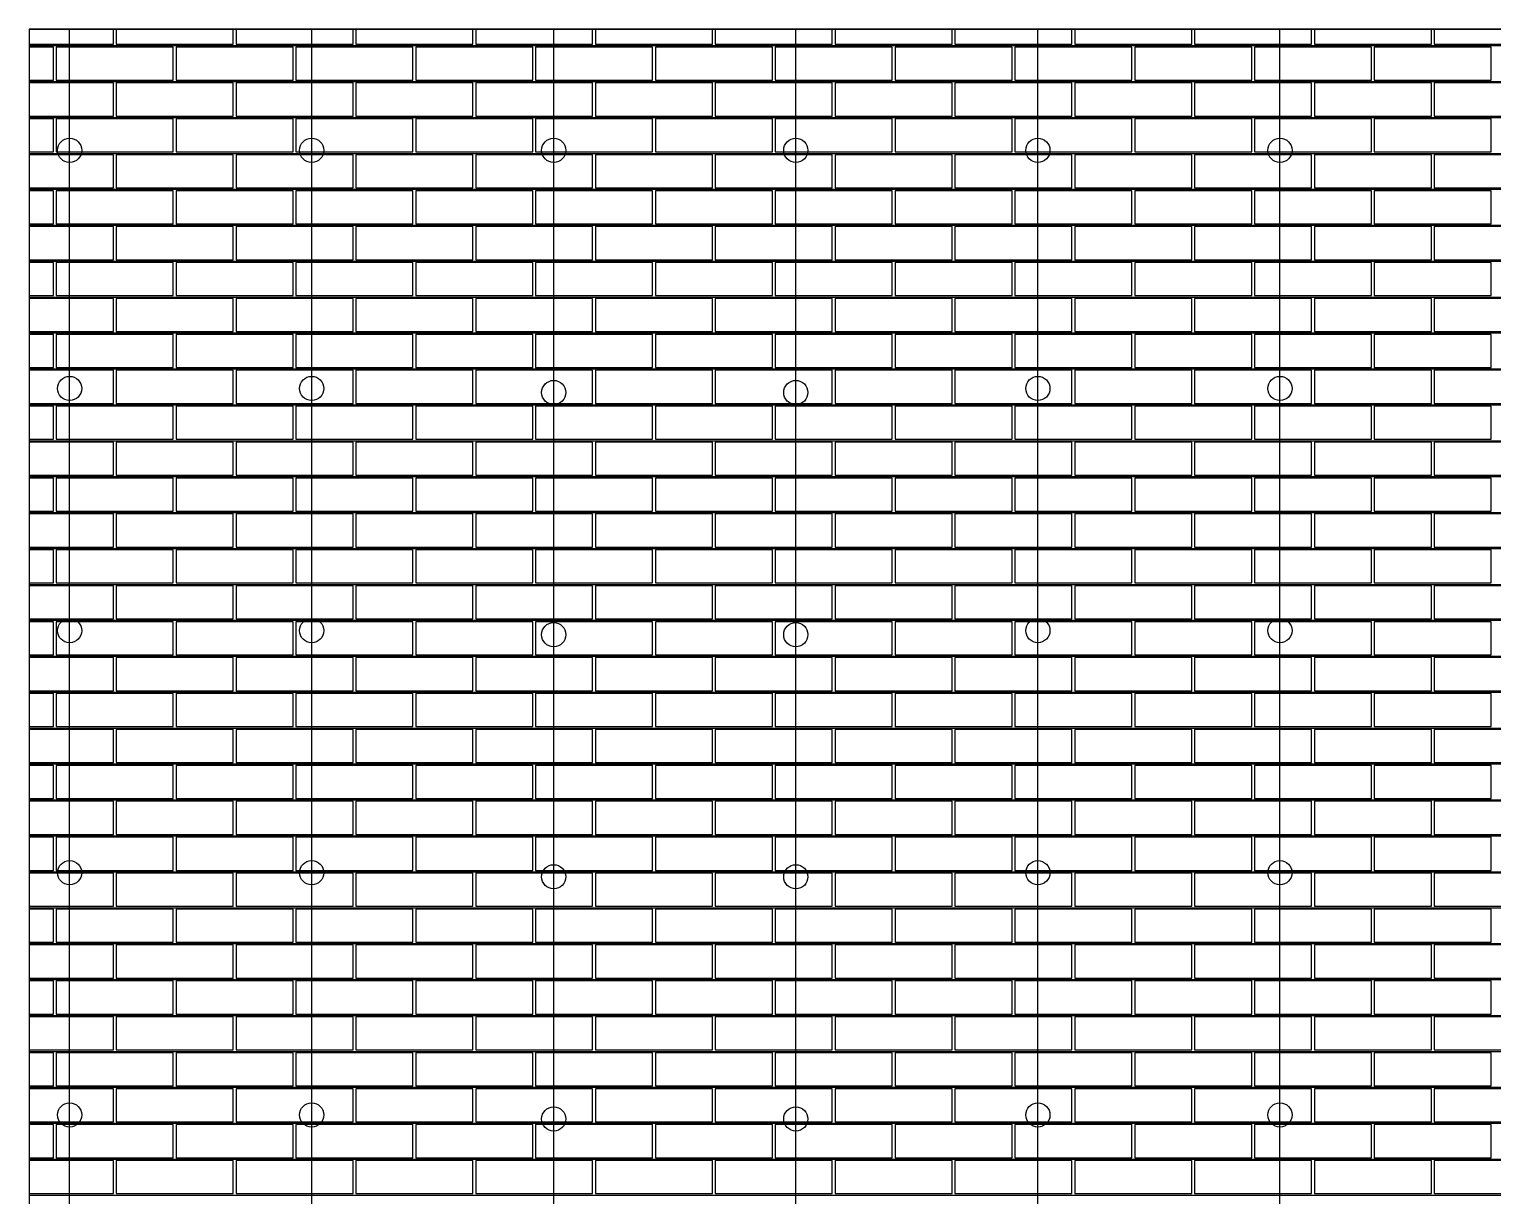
# Model space of a CAD drawing. Header units: millimetres. Extents: x 0 to 6000, y 0 to 6000.
# Drawn here: x 0 to 3628, y 3110 to 6000 of the extents above; entities that cross this region are included whole.
import ezdxf

# ---------------------------------------------------------------- set-up
doc = ezdxf.new("R2010")
doc.units = ezdxf.units.MM
for name, color, linetype in [('SOURCE_OUTER', 7, 'Continuous'), ('TUTORIAL_BRACKETS', 1, 'Continuous'), ('TUTORIAL_CUT', 32, 'Continuous'), ('TUTORIAL_RAILS', 5, 'Continuous'), ('TUTORIAL_SHINA', 3, 'Continuous'), ('TUTORIAL_TILES', 30, 'Continuous')]:
    doc.layers.add(name, color=color, linetype=linetype)

msp = doc.modelspace()

# ---------------------------------------------------------------- linework, layer by layer
at = {"layer": 'SOURCE_OUTER'}
msp.add_lwpolyline([(0, 0), (6000, 0), (6000, 6000), (0, 6000)], close=True, dxfattribs=at)
at = {"layer": 'TUTORIAL_BRACKETS'}
for centre in [(100, 5700), (700, 5700), (1300, 5700), (1900, 5700), (2500, 5700), (3100, 5700), (100, 5110), (700, 5110), (1300, 5100), (1900, 5100), (2500, 5110), (3100, 5110), (100, 4510), (700, 4510), (2500, 4510), (3100, 4510), (1300, 4500), (1900, 4500), (100, 3910), (700, 3910), (1300, 3900), (1900, 3900), (2500, 3910), (3100, 3910), (100, 3310), (700, 3310), (2500, 3310), (3100, 3310), (1300, 3300), (1900, 3300)]:
    msp.add_circle(centre, 30, dxfattribs=at)
at = {"layer": 'TUTORIAL_CUT'}
for points in [[(0, 5963), (208.5, 5963), (208.5, 6000), (0, 6000)], [(215.5, 5963), (505.5, 5963), (505.5, 6000), (215.5, 6000)], [(512.5, 5963), (802.5, 5963), (802.5, 6000), (512.5, 6000)], [(809.5, 5963), (1099.5, 5963), (1099.5, 6000), (809.5, 6000)], [(1106.5, 5963), (1396.5, 5963), (1396.5, 6000), (1106.5, 6000)], [(1403.5, 5963), (1693.5, 5963), (1693.5, 6000), (1403.5, 6000)], [(1700.5, 5963), (1990.5, 5963), (1990.5, 6000), (1700.5, 6000)], [(1997.5, 5963), (2287.5, 5963), (2287.5, 6000), (1997.5, 6000)], [(2294.5, 5963), (2584.5, 5963), (2584.5, 6000), (2294.5, 6000)], [(2591.5, 5963), (2881.5, 5963), (2881.5, 6000), (2591.5, 6000)], [(2888.5, 5963), (3178.5, 5963), (3178.5, 6000), (2888.5, 6000)], [(3185.5, 5963), (3475.5, 5963), (3475.5, 6000), (3185.5, 6000)], [(3482.5, 5963), (3772.5, 5963), (3772.5, 6000), (3482.5, 6000)], [(0, 5874), (60, 5874), (60, 5956), (0, 5956)], [(0, 5785), (208.5, 5785), (208.5, 5867), (0, 5867)], [(0, 5696), (60, 5696), (60, 5778), (0, 5778)], [(0, 5607), (208.5, 5607), (208.5, 5689), (0, 5689)], [(0, 5518), (60, 5518), (60, 5600), (0, 5600)], [(0, 5429), (208.5, 5429), (208.5, 5511), (0, 5511)], [(0, 5340), (60, 5340), (60, 5422), (0, 5422)], [(0, 5251), (208.5, 5251), (208.5, 5333), (0, 5333)], [(0, 5162), (60, 5162), (60, 5244), (0, 5244)], [(0, 5073), (208.5, 5073), (208.5, 5155), (0, 5155)], [(0, 4984), (60, 4984), (60, 5066), (0, 5066)], [(0, 4895), (208.5, 4895), (208.5, 4977), (0, 4977)], [(0, 4806), (60, 4806), (60, 4888), (0, 4888)], [(0, 4717), (208.5, 4717), (208.5, 4799), (0, 4799)], [(0, 4628), (60, 4628), (60, 4710), (0, 4710)], [(0, 4539), (208.5, 4539), (208.5, 4621), (0, 4621)], [(0, 4450), (60, 4450), (60, 4532), (0, 4532)], [(0, 4361), (208.5, 4361), (208.5, 4443), (0, 4443)], [(0, 4272), (60, 4272), (60, 4354), (0, 4354)], [(0, 4183), (208.5, 4183), (208.5, 4265), (0, 4265)], [(0, 4094), (60, 4094), (60, 4176), (0, 4176)], [(0, 4005), (208.5, 4005), (208.5, 4087), (0, 4087)], [(0, 3916), (60, 3916), (60, 3998), (0, 3998)], [(0, 3827), (208.5, 3827), (208.5, 3909), (0, 3909)], [(0, 3738), (60, 3738), (60, 3820), (0, 3820)], [(0, 3649), (208.5, 3649), (208.5, 3731), (0, 3731)], [(0, 3560), (60, 3560), (60, 3642), (0, 3642)], [(0, 3471), (208.5, 3471), (208.5, 3553), (0, 3553)], [(0, 3382), (60, 3382), (60, 3464), (0, 3464)], [(0, 3293), (208.5, 3293), (208.5, 3375), (0, 3375)], [(0, 3204), (60, 3204), (60, 3286), (0, 3286)], [(0, 3115), (208.5, 3115), (208.5, 3197), (0, 3197)]]:
    msp.add_lwpolyline(points, close=True, dxfattribs=at)
at = {"layer": 'TUTORIAL_RAILS'}
for p, q in [((100, 3010), (100, 6000)), ((700, 3010), (700, 6000)), ((1300, 3000), (1300, 6000)), ((1900, 3000), (1900, 6000)), ((2500, 3010), (2500, 6000)), ((3100, 3010), (3100, 6000))]:
    msp.add_line(p, q, dxfattribs=at)
at = {"layer": 'TUTORIAL_SHINA'}
for p, q in [((0, 6000), (2500, 6000)), ((2500, 6000), (4900, 6000)), ((0, 5959.5), (2500, 5959.5)), ((2500, 5959.5), (4900, 5959.5)), ((0, 5870.5), (2500, 5870.5)), ((2500, 5870.5), (4900, 5870.5)), ((0, 5781.5), (2500, 5781.5)), ((2500, 5781.5), (4900, 5781.5)), ((0, 5692.5), (2500, 5692.5)), ((2500, 5692.5), (4900, 5692.5)), ((0, 5603.5), (2500, 5603.5)), ((2500, 5603.5), (4900, 5603.5)), ((0, 5514.5), (2500, 5514.5)), ((2500, 5514.5), (4900, 5514.5)), ((0, 5425.5), (2500, 5425.5)), ((2500, 5425.5), (4900, 5425.5)), ((0, 5336.5), (2500, 5336.5)), ((2500, 5336.5), (4900, 5336.5)), ((0, 5247.5), (2500, 5247.5)), ((2500, 5247.5), (4900, 5247.5)), ((0, 5158.5), (2500, 5158.5)), ((2500, 5158.5), (4900, 5158.5)), ((0, 5069.5), (2500, 5069.5)), ((2500, 5069.5), (4900, 5069.5)), ((0, 4980.5), (2500, 4980.5)), ((2500, 4980.5), (4900, 4980.5)), ((0, 4891.5), (2500, 4891.5)), ((2500, 4891.5), (4900, 4891.5)), ((0, 4802.5), (2500, 4802.5)), ((2500, 4802.5), (4900, 4802.5)), ((0, 4713.5), (2500, 4713.5)), ((2500, 4713.5), (4900, 4713.5)), ((0, 4624.5), (2500, 4624.5)), ((2500, 4624.5), (4900, 4624.5)), ((0, 4535.5), (2500, 4535.5)), ((2500, 4535.5), (4900, 4535.5)), ((0, 4446.5), (2500, 4446.5)), ((2500, 4446.5), (4900, 4446.5)), ((0, 4357.5), (2500, 4357.5)), ((2500, 4357.5), (4900, 4357.5)), ((0, 4268.5), (2500, 4268.5)), ((2500, 4268.5), (4900, 4268.5)), ((0, 4179.5), (2500, 4179.5)), ((2500, 4179.5), (4900, 4179.5)), ((0, 4090.5), (2500, 4090.5)), ((2500, 4090.5), (4900, 4090.5)), ((0, 4001.5), (2500, 4001.5)), ((2500, 4001.5), (4900, 4001.5)), ((0, 3912.5), (2500, 3912.5)), ((2500, 3912.5), (4900, 3912.5)), ((0, 3823.5), (2500, 3823.5)), ((2500, 3823.5), (4900, 3823.5)), ((0, 3734.5), (2500, 3734.5)), ((2500, 3734.5), (4900, 3734.5)), ((0, 3645.5), (2500, 3645.5)), ((2500, 3645.5), (4900, 3645.5)), ((0, 3556.5), (2500, 3556.5)), ((2500, 3556.5), (4900, 3556.5)), ((0, 3467.5), (2500, 3467.5)), ((2500, 3467.5), (4900, 3467.5)), ((0, 3378.5), (2500, 3378.5)), ((2500, 3378.5), (4900, 3378.5)), ((0, 3289.5), (2500, 3289.5)), ((2500, 3289.5), (4900, 3289.5)), ((0, 3200.5), (2500, 3200.5)), ((2500, 3200.5), (4900, 3200.5)), ((0, 3111.5), (2500, 3111.5)), ((2500, 3111.5), (4900, 3111.5))]:
    msp.add_line(p, q, dxfattribs=at)
at = {"layer": 'TUTORIAL_TILES'}
for points in [[(67, 5874), (357, 5874), (357, 5956), (67, 5956)], [(364, 5874), (654, 5874), (654, 5956), (364, 5956)], [(661, 5874), (951, 5874), (951, 5956), (661, 5956)], [(958, 5874), (1248, 5874), (1248, 5956), (958, 5956)], [(1255, 5874), (1545, 5874), (1545, 5956), (1255, 5956)], [(1552, 5874), (1842, 5874), (1842, 5956), (1552, 5956)], [(1849, 5874), (2139, 5874), (2139, 5956), (1849, 5956)], [(2146, 5874), (2436, 5874), (2436, 5956), (2146, 5956)], [(2443, 5874), (2733, 5874), (2733, 5956), (2443, 5956)], [(2740, 5874), (3030, 5874), (3030, 5956), (2740, 5956)], [(3037, 5874), (3327, 5874), (3327, 5956), (3037, 5956)], [(3334, 5874), (3624, 5874), (3624, 5956), (3334, 5956)], [(215.5, 5785), (505.5, 5785), (505.5, 5867), (215.5, 5867)], [(512.5, 5785), (802.5, 5785), (802.5, 5867), (512.5, 5867)], [(809.5, 5785), (1099.5, 5785), (1099.5, 5867), (809.5, 5867)], [(1106.5, 5785), (1396.5, 5785), (1396.5, 5867), (1106.5, 5867)], [(1403.5, 5785), (1693.5, 5785), (1693.5, 5867), (1403.5, 5867)], [(1700.5, 5785), (1990.5, 5785), (1990.5, 5867), (1700.5, 5867)], [(1997.5, 5785), (2287.5, 5785), (2287.5, 5867), (1997.5, 5867)], [(2294.5, 5785), (2584.5, 5785), (2584.5, 5867), (2294.5, 5867)], [(2591.5, 5785), (2881.5, 5785), (2881.5, 5867), (2591.5, 5867)], [(2888.5, 5785), (3178.5, 5785), (3178.5, 5867), (2888.5, 5867)], [(3185.5, 5785), (3475.5, 5785), (3475.5, 5867), (3185.5, 5867)], [(3482.5, 5785), (3772.5, 5785), (3772.5, 5867), (3482.5, 5867)], [(67, 5696), (357, 5696), (357, 5778), (67, 5778)], [(364, 5696), (654, 5696), (654, 5778), (364, 5778)], [(661, 5696), (951, 5696), (951, 5778), (661, 5778)], [(958, 5696), (1248, 5696), (1248, 5778), (958, 5778)], [(1255, 5696), (1545, 5696), (1545, 5778), (1255, 5778)], [(1552, 5696), (1842, 5696), (1842, 5778), (1552, 5778)], [(1849, 5696), (2139, 5696), (2139, 5778), (1849, 5778)], [(2146, 5696), (2436, 5696), (2436, 5778), (2146, 5778)], [(2443, 5696), (2733, 5696), (2733, 5778), (2443, 5778)], [(2740, 5696), (3030, 5696), (3030, 5778), (2740, 5778)], [(3037, 5696), (3327, 5696), (3327, 5778), (3037, 5778)], [(3334, 5696), (3624, 5696), (3624, 5778), (3334, 5778)], [(215.5, 5607), (505.5, 5607), (505.5, 5689), (215.5, 5689)], [(512.5, 5607), (802.5, 5607), (802.5, 5689), (512.5, 5689)], [(809.5, 5607), (1099.5, 5607), (1099.5, 5689), (809.5, 5689)], [(1106.5, 5607), (1396.5, 5607), (1396.5, 5689), (1106.5, 5689)], [(1403.5, 5607), (1693.5, 5607), (1693.5, 5689), (1403.5, 5689)], [(1700.5, 5607), (1990.5, 5607), (1990.5, 5689), (1700.5, 5689)], [(1997.5, 5607), (2287.5, 5607), (2287.5, 5689), (1997.5, 5689)], [(2294.5, 5607), (2584.5, 5607), (2584.5, 5689), (2294.5, 5689)], [(2591.5, 5607), (2881.5, 5607), (2881.5, 5689), (2591.5, 5689)], [(2888.5, 5607), (3178.5, 5607), (3178.5, 5689), (2888.5, 5689)], [(3185.5, 5607), (3475.5, 5607), (3475.5, 5689), (3185.5, 5689)], [(3482.5, 5607), (3772.5, 5607), (3772.5, 5689), (3482.5, 5689)], [(67, 5518), (357, 5518), (357, 5600), (67, 5600)], [(364, 5518), (654, 5518), (654, 5600), (364, 5600)], [(661, 5518), (951, 5518), (951, 5600), (661, 5600)], [(958, 5518), (1248, 5518), (1248, 5600), (958, 5600)], [(1255, 5518), (1545, 5518), (1545, 5600), (1255, 5600)], [(1552, 5518), (1842, 5518), (1842, 5600), (1552, 5600)], [(1849, 5518), (2139, 5518), (2139, 5600), (1849, 5600)], [(2146, 5518), (2436, 5518), (2436, 5600), (2146, 5600)], [(2443, 5518), (2733, 5518), (2733, 5600), (2443, 5600)], [(2740, 5518), (3030, 5518), (3030, 5600), (2740, 5600)], [(3037, 5518), (3327, 5518), (3327, 5600), (3037, 5600)], [(3334, 5518), (3624, 5518), (3624, 5600), (3334, 5600)], [(215.5, 5429), (505.5, 5429), (505.5, 5511), (215.5, 5511)], [(512.5, 5429), (802.5, 5429), (802.5, 5511), (512.5, 5511)], [(809.5, 5429), (1099.5, 5429), (1099.5, 5511), (809.5, 5511)], [(1106.5, 5429), (1396.5, 5429), (1396.5, 5511), (1106.5, 5511)], [(1403.5, 5429), (1693.5, 5429), (1693.5, 5511), (1403.5, 5511)], [(1700.5, 5429), (1990.5, 5429), (1990.5, 5511), (1700.5, 5511)], [(1997.5, 5429), (2287.5, 5429), (2287.5, 5511), (1997.5, 5511)], [(2294.5, 5429), (2584.5, 5429), (2584.5, 5511), (2294.5, 5511)], [(2591.5, 5429), (2881.5, 5429), (2881.5, 5511), (2591.5, 5511)], [(2888.5, 5429), (3178.5, 5429), (3178.5, 5511), (2888.5, 5511)], [(3185.5, 5429), (3475.5, 5429), (3475.5, 5511), (3185.5, 5511)], [(3482.5, 5429), (3772.5, 5429), (3772.5, 5511), (3482.5, 5511)], [(67, 5340), (357, 5340), (357, 5422), (67, 5422)], [(364, 5340), (654, 5340), (654, 5422), (364, 5422)], [(661, 5340), (951, 5340), (951, 5422), (661, 5422)], [(958, 5340), (1248, 5340), (1248, 5422), (958, 5422)], [(1255, 5340), (1545, 5340), (1545, 5422), (1255, 5422)], [(1552, 5340), (1842, 5340), (1842, 5422), (1552, 5422)], [(1849, 5340), (2139, 5340), (2139, 5422), (1849, 5422)], [(2146, 5340), (2436, 5340), (2436, 5422), (2146, 5422)], [(2443, 5340), (2733, 5340), (2733, 5422), (2443, 5422)], [(2740, 5340), (3030, 5340), (3030, 5422), (2740, 5422)], [(3037, 5340), (3327, 5340), (3327, 5422), (3037, 5422)], [(3334, 5340), (3624, 5340), (3624, 5422), (3334, 5422)], [(215.5, 5251), (505.5, 5251), (505.5, 5333), (215.5, 5333)], [(512.5, 5251), (802.5, 5251), (802.5, 5333), (512.5, 5333)], [(809.5, 5251), (1099.5, 5251), (1099.5, 5333), (809.5, 5333)], [(1106.5, 5251), (1396.5, 5251), (1396.5, 5333), (1106.5, 5333)], [(1403.5, 5251), (1693.5, 5251), (1693.5, 5333), (1403.5, 5333)], [(1700.5, 5251), (1990.5, 5251), (1990.5, 5333), (1700.5, 5333)], [(1997.5, 5251), (2287.5, 5251), (2287.5, 5333), (1997.5, 5333)], [(2294.5, 5251), (2584.5, 5251), (2584.5, 5333), (2294.5, 5333)], [(2591.5, 5251), (2881.5, 5251), (2881.5, 5333), (2591.5, 5333)], [(2888.5, 5251), (3178.5, 5251), (3178.5, 5333), (2888.5, 5333)], [(3185.5, 5251), (3475.5, 5251), (3475.5, 5333), (3185.5, 5333)], [(3482.5, 5251), (3772.5, 5251), (3772.5, 5333), (3482.5, 5333)], [(67, 5162), (357, 5162), (357, 5244), (67, 5244)], [(364, 5162), (654, 5162), (654, 5244), (364, 5244)], [(661, 5162), (951, 5162), (951, 5244), (661, 5244)], [(958, 5162), (1248, 5162), (1248, 5244), (958, 5244)], [(1255, 5162), (1545, 5162), (1545, 5244), (1255, 5244)], [(1552, 5162), (1842, 5162), (1842, 5244), (1552, 5244)], [(1849, 5162), (2139, 5162), (2139, 5244), (1849, 5244)], [(2146, 5162), (2436, 5162), (2436, 5244), (2146, 5244)], [(2443, 5162), (2733, 5162), (2733, 5244), (2443, 5244)], [(2740, 5162), (3030, 5162), (3030, 5244), (2740, 5244)], [(3037, 5162), (3327, 5162), (3327, 5244), (3037, 5244)], [(3334, 5162), (3624, 5162), (3624, 5244), (3334, 5244)], [(215.5, 5073), (505.5, 5073), (505.5, 5155), (215.5, 5155)], [(512.5, 5073), (802.5, 5073), (802.5, 5155), (512.5, 5155)], [(809.5, 5073), (1099.5, 5073), (1099.5, 5155), (809.5, 5155)], [(1106.5, 5073), (1396.5, 5073), (1396.5, 5155), (1106.5, 5155)], [(1403.5, 5073), (1693.5, 5073), (1693.5, 5155), (1403.5, 5155)], [(1700.5, 5073), (1990.5, 5073), (1990.5, 5155), (1700.5, 5155)], [(1997.5, 5073), (2287.5, 5073), (2287.5, 5155), (1997.5, 5155)], [(2294.5, 5073), (2584.5, 5073), (2584.5, 5155), (2294.5, 5155)], [(2591.5, 5073), (2881.5, 5073), (2881.5, 5155), (2591.5, 5155)], [(2888.5, 5073), (3178.5, 5073), (3178.5, 5155), (2888.5, 5155)], [(3185.5, 5073), (3475.5, 5073), (3475.5, 5155), (3185.5, 5155)], [(3482.5, 5073), (3772.5, 5073), (3772.5, 5155), (3482.5, 5155)], [(67, 4984), (357, 4984), (357, 5066), (67, 5066)], [(364, 4984), (654, 4984), (654, 5066), (364, 5066)], [(661, 4984), (951, 4984), (951, 5066), (661, 5066)], [(958, 4984), (1248, 4984), (1248, 5066), (958, 5066)], [(1255, 4984), (1545, 4984), (1545, 5066), (1255, 5066)], [(1552, 4984), (1842, 4984), (1842, 5066), (1552, 5066)], [(1849, 4984), (2139, 4984), (2139, 5066), (1849, 5066)], [(2146, 4984), (2436, 4984), (2436, 5066), (2146, 5066)], [(2443, 4984), (2733, 4984), (2733, 5066), (2443, 5066)], [(2740, 4984), (3030, 4984), (3030, 5066), (2740, 5066)], [(3037, 4984), (3327, 4984), (3327, 5066), (3037, 5066)], [(3334, 4984), (3624, 4984), (3624, 5066), (3334, 5066)], [(215.5, 4895), (505.5, 4895), (505.5, 4977), (215.5, 4977)], [(512.5, 4895), (802.5, 4895), (802.5, 4977), (512.5, 4977)], [(809.5, 4895), (1099.5, 4895), (1099.5, 4977), (809.5, 4977)], [(1106.5, 4895), (1396.5, 4895), (1396.5, 4977), (1106.5, 4977)], [(1403.5, 4895), (1693.5, 4895), (1693.5, 4977), (1403.5, 4977)], [(1700.5, 4895), (1990.5, 4895), (1990.5, 4977), (1700.5, 4977)], [(1997.5, 4895), (2287.5, 4895), (2287.5, 4977), (1997.5, 4977)], [(2294.5, 4895), (2584.5, 4895), (2584.5, 4977), (2294.5, 4977)], [(2591.5, 4895), (2881.5, 4895), (2881.5, 4977), (2591.5, 4977)], [(2888.5, 4895), (3178.5, 4895), (3178.5, 4977), (2888.5, 4977)], [(3185.5, 4895), (3475.5, 4895), (3475.5, 4977), (3185.5, 4977)], [(3482.5, 4895), (3772.5, 4895), (3772.5, 4977), (3482.5, 4977)], [(67, 4806), (357, 4806), (357, 4888), (67, 4888)], [(364, 4806), (654, 4806), (654, 4888), (364, 4888)], [(661, 4806), (951, 4806), (951, 4888), (661, 4888)], [(958, 4806), (1248, 4806), (1248, 4888), (958, 4888)], [(1255, 4806), (1545, 4806), (1545, 4888), (1255, 4888)], [(1552, 4806), (1842, 4806), (1842, 4888), (1552, 4888)], [(1849, 4806), (2139, 4806), (2139, 4888), (1849, 4888)], [(2146, 4806), (2436, 4806), (2436, 4888), (2146, 4888)], [(2443, 4806), (2733, 4806), (2733, 4888), (2443, 4888)], [(2740, 4806), (3030, 4806), (3030, 4888), (2740, 4888)], [(3037, 4806), (3327, 4806), (3327, 4888), (3037, 4888)], [(3334, 4806), (3624, 4806), (3624, 4888), (3334, 4888)], [(215.5, 4717), (505.5, 4717), (505.5, 4799), (215.5, 4799)], [(512.5, 4717), (802.5, 4717), (802.5, 4799), (512.5, 4799)], [(809.5, 4717), (1099.5, 4717), (1099.5, 4799), (809.5, 4799)], [(1106.5, 4717), (1396.5, 4717), (1396.5, 4799), (1106.5, 4799)], [(1403.5, 4717), (1693.5, 4717), (1693.5, 4799), (1403.5, 4799)], [(1700.5, 4717), (1990.5, 4717), (1990.5, 4799), (1700.5, 4799)], [(1997.5, 4717), (2287.5, 4717), (2287.5, 4799), (1997.5, 4799)], [(2294.5, 4717), (2584.5, 4717), (2584.5, 4799), (2294.5, 4799)], [(2591.5, 4717), (2881.5, 4717), (2881.5, 4799), (2591.5, 4799)], [(2888.5, 4717), (3178.5, 4717), (3178.5, 4799), (2888.5, 4799)], [(3185.5, 4717), (3475.5, 4717), (3475.5, 4799), (3185.5, 4799)], [(3482.5, 4717), (3772.5, 4717), (3772.5, 4799), (3482.5, 4799)], [(67, 4628), (357, 4628), (357, 4710), (67, 4710)], [(364, 4628), (654, 4628), (654, 4710), (364, 4710)], [(661, 4628), (951, 4628), (951, 4710), (661, 4710)], [(958, 4628), (1248, 4628), (1248, 4710), (958, 4710)], [(1255, 4628), (1545, 4628), (1545, 4710), (1255, 4710)], [(1552, 4628), (1842, 4628), (1842, 4710), (1552, 4710)], [(1849, 4628), (2139, 4628), (2139, 4710), (1849, 4710)], [(2146, 4628), (2436, 4628), (2436, 4710), (2146, 4710)], [(2443, 4628), (2733, 4628), (2733, 4710), (2443, 4710)], [(2740, 4628), (3030, 4628), (3030, 4710), (2740, 4710)], [(3037, 4628), (3327, 4628), (3327, 4710), (3037, 4710)], [(3334, 4628), (3624, 4628), (3624, 4710), (3334, 4710)], [(215.5, 4539), (505.5, 4539), (505.5, 4621), (215.5, 4621)], [(512.5, 4539), (802.5, 4539), (802.5, 4621), (512.5, 4621)], [(809.5, 4539), (1099.5, 4539), (1099.5, 4621), (809.5, 4621)], [(1106.5, 4539), (1396.5, 4539), (1396.5, 4621), (1106.5, 4621)], [(1403.5, 4539), (1693.5, 4539), (1693.5, 4621), (1403.5, 4621)], [(1700.5, 4539), (1990.5, 4539), (1990.5, 4621), (1700.5, 4621)], [(1997.5, 4539), (2287.5, 4539), (2287.5, 4621), (1997.5, 4621)], [(2294.5, 4539), (2584.5, 4539), (2584.5, 4621), (2294.5, 4621)], [(2591.5, 4539), (2881.5, 4539), (2881.5, 4621), (2591.5, 4621)], [(2888.5, 4539), (3178.5, 4539), (3178.5, 4621), (2888.5, 4621)], [(3185.5, 4539), (3475.5, 4539), (3475.5, 4621), (3185.5, 4621)], [(3482.5, 4539), (3772.5, 4539), (3772.5, 4621), (3482.5, 4621)], [(67, 4450), (357, 4450), (357, 4532), (67, 4532)], [(364, 4450), (654, 4450), (654, 4532), (364, 4532)], [(661, 4450), (951, 4450), (951, 4532), (661, 4532)], [(958, 4450), (1248, 4450), (1248, 4532), (958, 4532)], [(1255, 4450), (1545, 4450), (1545, 4532), (1255, 4532)], [(1552, 4450), (1842, 4450), (1842, 4532), (1552, 4532)], [(1849, 4450), (2139, 4450), (2139, 4532), (1849, 4532)], [(2146, 4450), (2436, 4450), (2436, 4532), (2146, 4532)], [(2443, 4450), (2733, 4450), (2733, 4532), (2443, 4532)], [(2740, 4450), (3030, 4450), (3030, 4532), (2740, 4532)], [(3037, 4450), (3327, 4450), (3327, 4532), (3037, 4532)], [(3334, 4450), (3624, 4450), (3624, 4532), (3334, 4532)], [(215.5, 4361), (505.5, 4361), (505.5, 4443), (215.5, 4443)], [(512.5, 4361), (802.5, 4361), (802.5, 4443), (512.5, 4443)], [(809.5, 4361), (1099.5, 4361), (1099.5, 4443), (809.5, 4443)], [(1106.5, 4361), (1396.5, 4361), (1396.5, 4443), (1106.5, 4443)], [(1403.5, 4361), (1693.5, 4361), (1693.5, 4443), (1403.5, 4443)], [(1700.5, 4361), (1990.5, 4361), (1990.5, 4443), (1700.5, 4443)], [(1997.5, 4361), (2287.5, 4361), (2287.5, 4443), (1997.5, 4443)], [(2294.5, 4361), (2584.5, 4361), (2584.5, 4443), (2294.5, 4443)], [(2591.5, 4361), (2881.5, 4361), (2881.5, 4443), (2591.5, 4443)], [(2888.5, 4361), (3178.5, 4361), (3178.5, 4443), (2888.5, 4443)], [(3185.5, 4361), (3475.5, 4361), (3475.5, 4443), (3185.5, 4443)], [(3482.5, 4361), (3772.5, 4361), (3772.5, 4443), (3482.5, 4443)], [(67, 4272), (357, 4272), (357, 4354), (67, 4354)], [(364, 4272), (654, 4272), (654, 4354), (364, 4354)], [(661, 4272), (951, 4272), (951, 4354), (661, 4354)], [(958, 4272), (1248, 4272), (1248, 4354), (958, 4354)], [(1255, 4272), (1545, 4272), (1545, 4354), (1255, 4354)], [(1552, 4272), (1842, 4272), (1842, 4354), (1552, 4354)], [(1849, 4272), (2139, 4272), (2139, 4354), (1849, 4354)], [(2146, 4272), (2436, 4272), (2436, 4354), (2146, 4354)], [(2443, 4272), (2733, 4272), (2733, 4354), (2443, 4354)], [(2740, 4272), (3030, 4272), (3030, 4354), (2740, 4354)], [(3037, 4272), (3327, 4272), (3327, 4354), (3037, 4354)], [(3334, 4272), (3624, 4272), (3624, 4354), (3334, 4354)], [(215.5, 4183), (505.5, 4183), (505.5, 4265), (215.5, 4265)], [(512.5, 4183), (802.5, 4183), (802.5, 4265), (512.5, 4265)], [(809.5, 4183), (1099.5, 4183), (1099.5, 4265), (809.5, 4265)], [(1106.5, 4183), (1396.5, 4183), (1396.5, 4265), (1106.5, 4265)], [(1403.5, 4183), (1693.5, 4183), (1693.5, 4265), (1403.5, 4265)], [(1700.5, 4183), (1990.5, 4183), (1990.5, 4265), (1700.5, 4265)], [(1997.5, 4183), (2287.5, 4183), (2287.5, 4265), (1997.5, 4265)], [(2294.5, 4183), (2584.5, 4183), (2584.5, 4265), (2294.5, 4265)], [(2591.5, 4183), (2881.5, 4183), (2881.5, 4265), (2591.5, 4265)], [(2888.5, 4183), (3178.5, 4183), (3178.5, 4265), (2888.5, 4265)], [(3185.5, 4183), (3475.5, 4183), (3475.5, 4265), (3185.5, 4265)], [(3482.5, 4183), (3772.5, 4183), (3772.5, 4265), (3482.5, 4265)], [(67, 4094), (357, 4094), (357, 4176), (67, 4176)], [(364, 4094), (654, 4094), (654, 4176), (364, 4176)], [(661, 4094), (951, 4094), (951, 4176), (661, 4176)], [(958, 4094), (1248, 4094), (1248, 4176), (958, 4176)], [(1255, 4094), (1545, 4094), (1545, 4176), (1255, 4176)], [(1552, 4094), (1842, 4094), (1842, 4176), (1552, 4176)], [(1849, 4094), (2139, 4094), (2139, 4176), (1849, 4176)], [(2146, 4094), (2436, 4094), (2436, 4176), (2146, 4176)], [(2443, 4094), (2733, 4094), (2733, 4176), (2443, 4176)], [(2740, 4094), (3030, 4094), (3030, 4176), (2740, 4176)], [(3037, 4094), (3327, 4094), (3327, 4176), (3037, 4176)], [(3334, 4094), (3624, 4094), (3624, 4176), (3334, 4176)], [(215.5, 4005), (505.5, 4005), (505.5, 4087), (215.5, 4087)], [(512.5, 4005), (802.5, 4005), (802.5, 4087), (512.5, 4087)], [(809.5, 4005), (1099.5, 4005), (1099.5, 4087), (809.5, 4087)], [(1106.5, 4005), (1396.5, 4005), (1396.5, 4087), (1106.5, 4087)], [(1403.5, 4005), (1693.5, 4005), (1693.5, 4087), (1403.5, 4087)], [(1700.5, 4005), (1990.5, 4005), (1990.5, 4087), (1700.5, 4087)], [(1997.5, 4005), (2287.5, 4005), (2287.5, 4087), (1997.5, 4087)], [(2294.5, 4005), (2584.5, 4005), (2584.5, 4087), (2294.5, 4087)], [(2591.5, 4005), (2881.5, 4005), (2881.5, 4087), (2591.5, 4087)], [(2888.5, 4005), (3178.5, 4005), (3178.5, 4087), (2888.5, 4087)], [(3185.5, 4005), (3475.5, 4005), (3475.5, 4087), (3185.5, 4087)], [(3482.5, 4005), (3772.5, 4005), (3772.5, 4087), (3482.5, 4087)], [(67, 3916), (357, 3916), (357, 3998), (67, 3998)], [(364, 3916), (654, 3916), (654, 3998), (364, 3998)], [(661, 3916), (951, 3916), (951, 3998), (661, 3998)], [(958, 3916), (1248, 3916), (1248, 3998), (958, 3998)], [(1255, 3916), (1545, 3916), (1545, 3998), (1255, 3998)], [(1552, 3916), (1842, 3916), (1842, 3998), (1552, 3998)], [(1849, 3916), (2139, 3916), (2139, 3998), (1849, 3998)], [(2146, 3916), (2436, 3916), (2436, 3998), (2146, 3998)], [(2443, 3916), (2733, 3916), (2733, 3998), (2443, 3998)], [(2740, 3916), (3030, 3916), (3030, 3998), (2740, 3998)], [(3037, 3916), (3327, 3916), (3327, 3998), (3037, 3998)], [(3334, 3916), (3624, 3916), (3624, 3998), (3334, 3998)], [(215.5, 3827), (505.5, 3827), (505.5, 3909), (215.5, 3909)], [(512.5, 3827), (802.5, 3827), (802.5, 3909), (512.5, 3909)], [(809.5, 3827), (1099.5, 3827), (1099.5, 3909), (809.5, 3909)], [(1106.5, 3827), (1396.5, 3827), (1396.5, 3909), (1106.5, 3909)], [(1403.5, 3827), (1693.5, 3827), (1693.5, 3909), (1403.5, 3909)], [(1700.5, 3827), (1990.5, 3827), (1990.5, 3909), (1700.5, 3909)], [(1997.5, 3827), (2287.5, 3827), (2287.5, 3909), (1997.5, 3909)], [(2294.5, 3827), (2584.5, 3827), (2584.5, 3909), (2294.5, 3909)], [(2591.5, 3827), (2881.5, 3827), (2881.5, 3909), (2591.5, 3909)], [(2888.5, 3827), (3178.5, 3827), (3178.5, 3909), (2888.5, 3909)], [(3185.5, 3827), (3475.5, 3827), (3475.5, 3909), (3185.5, 3909)], [(3482.5, 3827), (3772.5, 3827), (3772.5, 3909), (3482.5, 3909)], [(67, 3738), (357, 3738), (357, 3820), (67, 3820)], [(364, 3738), (654, 3738), (654, 3820), (364, 3820)], [(661, 3738), (951, 3738), (951, 3820), (661, 3820)], [(958, 3738), (1248, 3738), (1248, 3820), (958, 3820)], [(1255, 3738), (1545, 3738), (1545, 3820), (1255, 3820)], [(1552, 3738), (1842, 3738), (1842, 3820), (1552, 3820)], [(1849, 3738), (2139, 3738), (2139, 3820), (1849, 3820)], [(2146, 3738), (2436, 3738), (2436, 3820), (2146, 3820)], [(2443, 3738), (2733, 3738), (2733, 3820), (2443, 3820)], [(2740, 3738), (3030, 3738), (3030, 3820), (2740, 3820)], [(3037, 3738), (3327, 3738), (3327, 3820), (3037, 3820)], [(3334, 3738), (3624, 3738), (3624, 3820), (3334, 3820)], [(215.5, 3649), (505.5, 3649), (505.5, 3731), (215.5, 3731)], [(512.5, 3649), (802.5, 3649), (802.5, 3731), (512.5, 3731)], [(809.5, 3649), (1099.5, 3649), (1099.5, 3731), (809.5, 3731)], [(1106.5, 3649), (1396.5, 3649), (1396.5, 3731), (1106.5, 3731)], [(1403.5, 3649), (1693.5, 3649), (1693.5, 3731), (1403.5, 3731)], [(1700.5, 3649), (1990.5, 3649), (1990.5, 3731), (1700.5, 3731)], [(1997.5, 3649), (2287.5, 3649), (2287.5, 3731), (1997.5, 3731)], [(2294.5, 3649), (2584.5, 3649), (2584.5, 3731), (2294.5, 3731)], [(2591.5, 3649), (2881.5, 3649), (2881.5, 3731), (2591.5, 3731)], [(2888.5, 3649), (3178.5, 3649), (3178.5, 3731), (2888.5, 3731)], [(3185.5, 3649), (3475.5, 3649), (3475.5, 3731), (3185.5, 3731)], [(3482.5, 3649), (3772.5, 3649), (3772.5, 3731), (3482.5, 3731)], [(67, 3560), (357, 3560), (357, 3642), (67, 3642)], [(364, 3560), (654, 3560), (654, 3642), (364, 3642)], [(661, 3560), (951, 3560), (951, 3642), (661, 3642)], [(958, 3560), (1248, 3560), (1248, 3642), (958, 3642)], [(1255, 3560), (1545, 3560), (1545, 3642), (1255, 3642)], [(1552, 3560), (1842, 3560), (1842, 3642), (1552, 3642)], [(1849, 3560), (2139, 3560), (2139, 3642), (1849, 3642)], [(2146, 3560), (2436, 3560), (2436, 3642), (2146, 3642)], [(2443, 3560), (2733, 3560), (2733, 3642), (2443, 3642)], [(2740, 3560), (3030, 3560), (3030, 3642), (2740, 3642)], [(3037, 3560), (3327, 3560), (3327, 3642), (3037, 3642)], [(3334, 3560), (3624, 3560), (3624, 3642), (3334, 3642)], [(215.5, 3471), (505.5, 3471), (505.5, 3553), (215.5, 3553)], [(512.5, 3471), (802.5, 3471), (802.5, 3553), (512.5, 3553)], [(809.5, 3471), (1099.5, 3471), (1099.5, 3553), (809.5, 3553)], [(1106.5, 3471), (1396.5, 3471), (1396.5, 3553), (1106.5, 3553)], [(1403.5, 3471), (1693.5, 3471), (1693.5, 3553), (1403.5, 3553)], [(1700.5, 3471), (1990.5, 3471), (1990.5, 3553), (1700.5, 3553)], [(1997.5, 3471), (2287.5, 3471), (2287.5, 3553), (1997.5, 3553)], [(2294.5, 3471), (2584.5, 3471), (2584.5, 3553), (2294.5, 3553)], [(2591.5, 3471), (2881.5, 3471), (2881.5, 3553), (2591.5, 3553)], [(2888.5, 3471), (3178.5, 3471), (3178.5, 3553), (2888.5, 3553)], [(3185.5, 3471), (3475.5, 3471), (3475.5, 3553), (3185.5, 3553)], [(3482.5, 3471), (3772.5, 3471), (3772.5, 3553), (3482.5, 3553)], [(67, 3382), (357, 3382), (357, 3464), (67, 3464)], [(364, 3382), (654, 3382), (654, 3464), (364, 3464)], [(661, 3382), (951, 3382), (951, 3464), (661, 3464)], [(958, 3382), (1248, 3382), (1248, 3464), (958, 3464)], [(1255, 3382), (1545, 3382), (1545, 3464), (1255, 3464)], [(1552, 3382), (1842, 3382), (1842, 3464), (1552, 3464)], [(1849, 3382), (2139, 3382), (2139, 3464), (1849, 3464)], [(2146, 3382), (2436, 3382), (2436, 3464), (2146, 3464)], [(2443, 3382), (2733, 3382), (2733, 3464), (2443, 3464)], [(2740, 3382), (3030, 3382), (3030, 3464), (2740, 3464)], [(3037, 3382), (3327, 3382), (3327, 3464), (3037, 3464)], [(3334, 3382), (3624, 3382), (3624, 3464), (3334, 3464)], [(215.5, 3293), (505.5, 3293), (505.5, 3375), (215.5, 3375)], [(512.5, 3293), (802.5, 3293), (802.5, 3375), (512.5, 3375)], [(809.5, 3293), (1099.5, 3293), (1099.5, 3375), (809.5, 3375)], [(1106.5, 3293), (1396.5, 3293), (1396.5, 3375), (1106.5, 3375)], [(1403.5, 3293), (1693.5, 3293), (1693.5, 3375), (1403.5, 3375)], [(1700.5, 3293), (1990.5, 3293), (1990.5, 3375), (1700.5, 3375)], [(1997.5, 3293), (2287.5, 3293), (2287.5, 3375), (1997.5, 3375)], [(2294.5, 3293), (2584.5, 3293), (2584.5, 3375), (2294.5, 3375)], [(2591.5, 3293), (2881.5, 3293), (2881.5, 3375), (2591.5, 3375)], [(2888.5, 3293), (3178.5, 3293), (3178.5, 3375), (2888.5, 3375)], [(3185.5, 3293), (3475.5, 3293), (3475.5, 3375), (3185.5, 3375)], [(3482.5, 3293), (3772.5, 3293), (3772.5, 3375), (3482.5, 3375)], [(67, 3204), (357, 3204), (357, 3286), (67, 3286)], [(364, 3204), (654, 3204), (654, 3286), (364, 3286)], [(661, 3204), (951, 3204), (951, 3286), (661, 3286)], [(958, 3204), (1248, 3204), (1248, 3286), (958, 3286)], [(1255, 3204), (1545, 3204), (1545, 3286), (1255, 3286)], [(1552, 3204), (1842, 3204), (1842, 3286), (1552, 3286)], [(1849, 3204), (2139, 3204), (2139, 3286), (1849, 3286)], [(2146, 3204), (2436, 3204), (2436, 3286), (2146, 3286)], [(2443, 3204), (2733, 3204), (2733, 3286), (2443, 3286)], [(2740, 3204), (3030, 3204), (3030, 3286), (2740, 3286)], [(3037, 3204), (3327, 3204), (3327, 3286), (3037, 3286)], [(3334, 3204), (3624, 3204), (3624, 3286), (3334, 3286)], [(215.5, 3115), (505.5, 3115), (505.5, 3197), (215.5, 3197)], [(512.5, 3115), (802.5, 3115), (802.5, 3197), (512.5, 3197)], [(809.5, 3115), (1099.5, 3115), (1099.5, 3197), (809.5, 3197)], [(1106.5, 3115), (1396.5, 3115), (1396.5, 3197), (1106.5, 3197)], [(1403.5, 3115), (1693.5, 3115), (1693.5, 3197), (1403.5, 3197)], [(1700.5, 3115), (1990.5, 3115), (1990.5, 3197), (1700.5, 3197)], [(1997.5, 3115), (2287.5, 3115), (2287.5, 3197), (1997.5, 3197)], [(2294.5, 3115), (2584.5, 3115), (2584.5, 3197), (2294.5, 3197)], [(2591.5, 3115), (2881.5, 3115), (2881.5, 3197), (2591.5, 3197)], [(2888.5, 3115), (3178.5, 3115), (3178.5, 3197), (2888.5, 3197)], [(3185.5, 3115), (3475.5, 3115), (3475.5, 3197), (3185.5, 3197)], [(3482.5, 3115), (3772.5, 3115), (3772.5, 3197), (3482.5, 3197)]]:
    msp.add_lwpolyline(points, close=True, dxfattribs=at)

doc.saveas('drawing.dxf')
